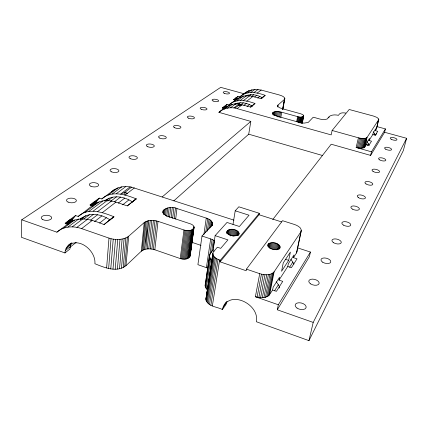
<?xml version="1.0" encoding="UTF-8"?>
<svg xmlns="http://www.w3.org/2000/svg" width="428" height="428" viewBox="0 0 428 428"><rect width="100%" height="100%" fill="white"/><g stroke="black" fill="none" stroke-linecap="round" stroke-linejoin="round"><path stroke-width="0.64" d="M207.286 289.975L206.21 288.675L205.135 285.963L209.581 255.179L210.715 252.846L212.775 250.482M237.979 96.38L235.833 98.959L234.18 99.831L233.592 99.601L237.979 96.38L239.803 96.889L246.41 91.988L249.059 90.645L254.96 89.361L261.176 90.046L278.97 94.866C281.052 95.626 284.09 96.188 284.845 98.579L284.411 99.419L278.007 105.042C276.852 107.219 280.752 108.156 282.229 108.691L300.536 113.736C307.331 115.544 301.146 118.465 297.626 116.635L281.752 112.238C278.944 111.735 274.867 110.52 272.727 112.971C272.957 115.084 275.707 115.63 277.371 116.261L299.333 122.392L303.955 123.13L308.208 122.451L313.205 117.229C317.667 118.139 322.675 120.803 327.281 118.973C329.394 114.608 334.37 114.442 338.468 115.319C339.773 112.436 343.17 112.66 345.76 113.067M205.135 285.963L209.581 255.179M246.41 91.988L244.04 93.753L220.704 87.355L21.737 219.805L21.4 237.294L64.965 252.948L69.844 249.069L70.888 244.661L71.984 242.815C68.271 245.035 64.901 248.326 64.965 252.948M227.011 301.365L225.84 304.779L222.367 309.524C217.242 306.726 207.655 306.732 205.895 299.691L213.187 252.22L217.349 247.224L220.704 248.352L227.937 239.894L215.129 235.641L212.839 250.706L214.102 251.129M212.315 225.433C213.636 221.549 209.388 219.018 206.264 218.082L176.973 208.527C170.312 204.52 154.802 211.528 168.263 216.531L190.187 223.774C191.867 224.368 194.253 225.519 194.012 227.648L190.134 255.987C188.529 259.684 183.51 259.641 180.231 258.56L154.834 249.786C150.453 248.427 145.055 248.235 141.288 251.231L125.944 265.713C116.791 272.861 104.159 267.532 94.898 263.712C96.139 250.546 77.912 235.603 67.105 246.651M205.895 299.691L212.887 253.119M106.62 267.923L108.99 238.112L81.63 228.616C73.482 225.749 63.537 226.118 56.892 232.179L21.737 219.805M108.626 268.527L111.039 238.717L108.99 238.112M190.134 255.987L194.055 227.108M110.766 268.955L113.222 239.15L111.039 238.717M112.976 269.196L115.48 239.402C120.022 239.626 125.003 239.134 128.689 236.213L144.231 222.56C148.163 219.698 153.566 220.019 158.018 221.335L183.954 229.991C187.239 230.997 192.263 231.275 194.012 227.648M115.212 269.239L117.759 239.471M117.4 269.089L119.995 239.348M119.503 268.741L122.13 239.043M121.45 268.217L124.115 238.562M123.2 267.521L125.896 237.915M124.714 266.681L127.437 237.128M125.944 265.713L128.689 236.213M218.906 112.345C223.261 108.487 229.376 107.053 235.047 108.054L238.84 105.154L238.952 104.009C231.19 102.779 224.465 107.562 218.906 112.345L250.813 121.402L248.716 134.189L173.795 200.882M141.288 251.231L144.231 222.56M142.149 250.562L145.103 221.929M143.198 249.984L146.167 221.394M147.409 220.96L144.418 249.519L148.789 220.639L145.83 249.16M147.237 248.941L150.271 220.447M148.762 248.85L151.828 220.377M150.324 248.893L153.422 220.431M151.881 249.064L155.006 220.613M153.395 249.364L156.552 220.918M154.834 249.786L158.018 221.335M162.833 212.646L163.063 210.656M163.17 213.246L163.549 209.934M163.673 214.572L164.282 209.276M164.55 214.663L165.24 208.714M165.55 215.514L166.396 208.254M166.711 216.477L167.717 207.912M168.081 216.91L169.172 207.692M169.536 217.467L170.713 207.601M171.12 217.504L172.307 207.639M172.634 218.328L173.912 207.815M174.191 218.622L175.48 208.11M246.437 269.148L282.539 220.693L294.341 224.443C297.321 225.428 302.612 227.899 300.927 231.81L274.123 271.801C270.582 275.782 264.333 275.07 259.721 273.674L246.437 269.148L246.154 270.737L220.072 261.834L220.324 260.251L259.288 213.299L238.829 206.799L235.207 210.795L232.982 224.433M175.673 219.04L176.973 208.527M259.721 273.674L255.393 296.743L260.566 297.781L265.435 297.337L268.902 295.523L272.609 290.013L276.424 291.329L282.731 281.367L279.002 280.094L287.771 266.489L291.388 267.698L297.011 258.828L293.464 257.656L296.465 253.001L296.914 251.434M180.231 258.56L183.954 229.991M181.204 258.844L184.95 230.275M182.226 259.047L185.993 230.483M183.27 259.165L187.057 230.601M184.313 259.186L188.117 230.639M185.319 259.122L189.139 230.585M186.271 258.961L190.112 230.446M187.143 258.721L190.995 230.221M187.913 258.4L191.776 229.922M188.566 258.004L192.434 229.558M189.08 257.549L192.953 229.13M189.561 257.025L193.44 228.632M190.241 253.536L190.514 251.562M190.69 250.246L190.872 248.93M191.139 246.956L191.321 245.64M191.503 244.324L191.771 242.35M191.953 241.034L192.129 239.717M192.402 237.749L192.67 235.775M192.851 234.458L193.033 233.142M193.21 231.826L193.483 229.852M193.659 228.536L193.932 226.562M189.925 256.527L193.809 228.156M212.507 224.133L211.678 225.679L202.005 236.015L197.902 264.665L207.789 268.153M203.878 234.587L206.264 218.082M205.691 232.495L207.708 218.622M207.275 231.157L209.014 219.259M208.794 229.237L210.153 219.976M210.046 227.873L211.1 220.757M211.052 226.765L211.823 221.586M211.823 225.679L212.304 222.437M212.245 225.24L212.534 223.293M206.403 267.596L210.688 238.915L202.005 236.015M209.672 255.923L212.106 239.461L210.688 238.915M205.488 287.322L209.95 257.763L209.576 256.452M211.518 252.504L213.395 240.108L212.106 239.461M206.21 288.675L210.704 259.063L209.95 257.763M213.123 249.979L213.326 248.673M213.524 247.368L214.519 240.836L213.395 240.108M207.751 287.819L205.938 298.674M207.954 286.498L209.463 276.611M209.661 275.29L211.175 265.403M211.373 264.087L212.481 256.832M212.684 255.516L212.882 254.195M206.119 300.724L213.107 255.04L212.86 254.066M206.606 301.751L213.62 256.008L213.107 255.04M207.339 302.746L214.391 256.95L213.62 256.008M208.308 303.682L215.402 257.843L214.391 256.95M209.49 304.543L216.632 258.667L215.402 257.843M210.849 305.298L218.045 259.395L216.632 258.667M212.352 305.924L219.607 260.01L218.045 259.395M376.362 134.365L376.538 133.258M226.653 233.319C226.647 226.712 240.311 228.766 238.819 234.908M226.92 232.832L227.236 230.858M227.145 233.709L227.669 230.424M227.621 233.993L228.252 230.055M228.231 234.351L228.969 229.756M228.953 234.79L229.799 229.542M229.761 235.314L230.719 229.419M230.633 235.93L231.703 229.381M231.757 235.33L232.72 229.435M232.672 236.128L233.747 229.585M233.667 236.358L234.747 229.815M234.726 236.015L235.7 230.125M226.968 231.339C226.99 235.293 232.623 236.074 235.726 235.764L236.577 230.51M236.582 235.539L237.347 230.949M237.337 235.373L238 231.441M237.952 235.245L238.503 231.965M238.412 235.138L238.851 232.511M238.701 235.031L239.033 233.057M272.502 114.255L272.727 112.971M272.69 113.88L272.914 112.596M272.946 114.19L273.289 112.27M273.257 115.191L273.824 111.992M273.952 114.977L274.519 111.778M274.669 115.464L275.348 111.633M275.589 115.507L276.295 111.558M277.521 106.647L277.756 105.358M277.665 106.979L278.007 105.042M276.499 116.159L277.323 111.553M220.072 261.834L259.031 214.733L259.288 213.299M277.467 116.881L278.414 111.622M278.585 117.021L279.538 111.762M279.703 117.229L280.656 111.97M280.789 117.497L281.752 112.238M282.624 109.199L284.411 99.419M282.726 109.14L284.743 98.103M282.822 109.632L284.845 98.579M257.078 297.246L261.438 274.177M267.73 246.079L268.072 244.27C271.32 241.012 280.752 242.842 279.896 248.277M268.003 246.218L268.458 243.816M268.319 247.026L269.003 243.425M258.817 297.594L263.209 274.53M268.891 247.309L269.694 243.109M269.469 248.277L270.496 242.879M260.566 297.781L264.986 274.723M270.255 248.738L271.406 242.74M271.229 248.689L272.379 242.697M262.284 297.797L266.724 274.755M296.641 121.75L297.626 116.635M272.128 249.337L273.401 242.751M297.337 121.921L298.327 116.807M273.166 249.487L274.439 242.895M263.921 297.653L268.383 274.626M298.049 122.06L299.044 116.946M298.637 122.793L299.755 117.037M274.182 249.722L275.466 243.136M299.327 122.841L300.451 117.09M265.435 297.337L269.918 274.337M275.279 249.444L276.445 243.457M299.985 122.841L301.109 117.095M300.584 122.804L301.708 117.058M266.794 296.872L271.293 273.893M276.183 249.845L277.36 243.853M300.996 123.355L302.248 116.972M301.446 123.227L302.698 116.849M301.81 123.061L303.061 116.689M303.233 116.555L303.489 115.25M267.955 296.262L272.47 273.315M277.114 249.706L278.179 244.313M302.072 122.863L303.324 116.496M302.168 123.264L303.543 116.181M302.28 123.253L303.741 115.79M268.902 295.523L273.417 272.609M278.045 249.021L278.874 244.821M269.603 294.678L274.123 271.801M278.601 249.572L279.43 245.372M279.243 248.941L279.837 245.94M279.596 248.919L280.072 246.512M272.609 290.013L273.192 287.092L279.58 277.226L279.002 280.094M272.786 219.505L331.192 144.215L370.611 155.401L384.595 132.268L406.6 138.298L313.2 322.418L277.285 309.776L278.312 304.768L310.423 252.06L297.455 247.828M288.67 260.379L290.377 252.103L283.277 262.819L281.565 271.266L288.67 260.379L285.508 259.325M287.771 266.489L288.349 263.691L294.041 254.901L293.464 257.656M296.465 253.001L300.927 231.81M296.813 252.247L301.365 230.307M280.131 247.074C278.082 251.675 267.377 249.481 268.072 244.27M332.128 130.47L358.423 137.795L356.15 147.483C359.616 148.398 364.945 149.286 366.266 144.707L368.834 145.424L371.52 141.181L368.99 140.475L372.804 134.558L375.281 135.243L377.769 131.31L375.329 130.642L376.453 128.898L378.769 119.096L377.047 117.459L373.457 116.047L349.184 109.498L332.128 130.47L331.165 134.89L235.047 108.054M310.423 252.06L309.423 256.618L277.285 309.776M222.367 309.524C228.156 288.558 260.069 303.934 256.319 321.728L308.946 340.645L313.2 322.418M357.268 147.762L359.552 138.073C361.96 138.421 365.031 139.18 367.058 137.436L378.807 119.471M358.402 147.981L360.692 138.287M359.515 148.12L361.815 138.431M360.59 148.19L362.89 138.506M361.59 148.184L363.896 138.501M362.495 148.099L364.806 138.426M363.276 147.938L365.592 138.276M363.923 147.708L366.24 138.057M364.415 147.419L366.732 137.773M364.742 147.066L367.058 137.436M366.266 144.707L366.769 142.615L369.492 138.415L368.99 140.475M372.804 134.558L373.302 132.53L375.821 128.641L375.329 130.642M376.453 128.898L378.769 119.096M370.611 155.401L371.488 151.817L385.435 128.924L377.073 126.645M384.595 132.268L385.435 128.924M406.6 138.298L403.347 150.538L308.946 340.645M279.12 288.065L279.612 286.289M205.151 284.625L205.542 283.352M239.038 233.592L238.032 234.977L235.726 235.764M71.567 221.704L72.867 219.04L75.521 215.546L78.158 216.45C87.414 210.769 95.246 200.053 107.177 200.582C114.217 200.775 120.691 203.899 127.335 205.884L136.136 198.822C125.527 194.601 111.467 190.064 101.827 198.94L99.307 198.105L89.912 204.991L92.485 205.852L95.556 203.557M95.401 204.054L96.696 201.481L99.307 198.105L90.72 205.563M226.984 104.448L224.031 108.428L222.271 107.904L226.984 104.448L228.868 104.972L237.861 98.312L243.511 96.043L249.792 95.754L261.219 98.691L265.141 95.342C257.073 92.373 246.779 90.388 239.803 96.889M235.084 100.254L235.833 98.959M67.062 224.037L70.358 219.334L65.538 223.641M91.731 205.526L94.658 201.513L90.372 205.354M274.471 290.863L278.377 284.754L276.215 281.763M289.628 267.131L292.832 262.118L290.896 259.421M367.374 145.424L368.396 143.819L366.914 141.679M374.115 134.868L374.746 133.878L373.323 131.813M223.004 307.16L226.476 302.43M224.079 305.02L226.391 301.874M222.988 108.065L224.647 106.16L225.379 106.385L222.988 108.065L224.791 107.096M328.49 117.893L329.223 117.053M215.129 235.641L227.006 222.458L239.402 226.487L249.037 215.22L235.207 210.795M90.891 205.713L92.678 203.937L96.696 201.481L92.031 205.734M66.073 224.079L75.521 215.546L65.077 223.207L67.763 224.138C78.014 214.744 92.892 220.083 104.02 224.582L113.827 216.718C102.859 212.299 88.222 207.211 78.158 216.45M67.212 224.16L72.867 219.04L65.735 223.817M261.219 98.691L263.129 96.958M233.87 107.877L238.952 104.009L250.755 107.091L252.814 105.229M228.868 104.972C236.069 98.274 246.683 100.419 254.976 103.496L250.755 107.091M162.175 196.955L250.813 121.402M66.361 223.475L68.341 221.843M80.229 219.377C88.419 211.598 101.564 213.92 110.055 219.976M104.721 200.957C112.623 194.323 124.553 196.457 132.466 201.984M104.02 224.582L113.827 216.718M127.335 205.884L136.136 198.822M250.621 106.989L254.976 103.496M261.091 98.595L265.141 95.342M65.286 250.631L70.171 246.763M69.946 247.304L76.216 242.334M99.553 223.095L106.347 217.724M122.643 204.841L128.93 199.871M247.01 106.513L249.471 104.566L252.402 106.214M257.736 98.033L259.791 96.407L262.064 97.67M66.003 248.513L70.888 244.661M68.555 245.105L70.995 243.19M70.32 243.912L71.294 243.147M94.556 221.581L101.934 215.84M118.224 203.161L124.714 198.105M243.88 105.352L246.362 103.421L249.471 104.566M254.708 96.926L256.784 95.305L259.791 96.407M81.63 228.616L92.132 220.516M102.158 212.775L115.972 202.112M134.371 187.919L124.976 195.168L124.596 192.514L131.599 187.164L233.966 220.142M237.208 108.546L242.243 104.657L238.84 105.154L240.964 105.743L238.84 105.154M246.715 101.211L252.985 96.37M257.137 93.165L261.176 90.046M90.517 220.163L97.584 214.733M114.506 201.732L120.546 197.094M240.745 104.753L243.248 102.827L246.362 103.421M251.669 96.359L253.767 94.749L256.784 95.305M86.825 219.387L93.427 214.364M110.472 201.406L116.555 196.784M238.209 104.293L240.231 102.757L243.248 102.827M249.256 95.893L250.84 94.69L253.767 94.749M76.912 227.348L87.499 219.291M97.611 211.593L111.537 200.994M131.599 187.164L130.091 186.87L120.616 194.082L124.596 192.514L127.394 193.429L124.596 192.514M243.462 100.569L249.792 95.754M253.991 92.56L258.068 89.457M90.597 205.515L92.678 203.937M83.781 218.965L89.409 214.728M107.578 201.021L112.682 197.169M235.732 104.357L237.262 103.202L240.231 102.757M246.892 95.936L247.956 95.134L250.84 94.69M72.289 226.835L82.952 218.81M93.138 211.143L107.177 200.582M116.325 193.697L125.875 186.506L130.091 186.87M230.537 107.738L235.668 103.881M240.22 100.452L246.608 95.647M250.845 92.459L254.96 89.361M80.057 219.329L82.636 217.397M104.582 200.962L106.128 199.806M81.673 218.847L85.787 215.76M105.593 200.893L109.183 198.196M111.59 191.723C115.496 188.24 120.68 186.533 125.875 186.506M226.663 106.593L224.181 108.439L222.271 107.904M237.861 98.312L235.443 100.115L233.592 99.601M67.87 227.081L78.602 219.077M88.858 211.421L102.993 200.882M112.2 194.007L121.82 186.833M227.3 108.14L232.474 104.277M237.069 100.853L243.511 96.043M247.78 92.86L251.931 89.762M63.772 228.081L74.563 220.078M84.878 212.427L99.087 201.882M108.354 195.013L118.032 187.833M224.235 109.06L229.445 105.192M234.079 101.757L240.568 96.942M244.875 93.748L249.059 90.645M56.892 232.179L70.92 221.779M101.827 198.94L114.592 189.481M108.98 220.607L114.025 216.868M131.781 202.316L136.318 198.972M67.357 224.326L68.587 223.807M92.181 206.157L93.261 205.729M245.303 96.032L247.956 95.134M234.533 104.116L237.262 103.202M113.222 239.15L115.48 239.402M358.423 137.795L359.552 138.073M356.15 147.483L371.488 151.817M248.716 134.189L322.578 155.53M259.031 214.733L281.629 221.929M191.653 242.232L201.01 245.394M219.607 260.01L220.324 260.251M255.393 296.743L278.312 304.768M210.704 259.063L211.812 260.32M278.377 284.754L279.543 286.904M292.832 262.118L293.929 264.167M368.396 143.819L369.166 145.359M374.746 133.878L375.484 135.366M376.346 127.763L376.544 128.17M190.059 254.853L190.176 255.425M235.801 97.98L234.18 99.831L236.411 98.269L235.801 97.98M333.669 242.756A4.794 2.338 14 0 0 341.239 242.687A4.794 2.338 14 0 0 334.937 238.894A4.794 2.338 14 0 0 333.669 242.756M322.739 262.225A5.04 2.595 14.1 0 0 330.748 262.086A5.04 2.595 14.1 0 0 324.189 257.956A5.04 2.595 14.1 0 0 322.739 262.225M310.594 283.866A5.313 2.894 14.1 0 0 319.09 283.636A5.313 2.894 14.1 0 0 312.253 279.115A5.313 2.894 14.1 0 0 310.594 283.866M343.55 225.149A4.569 2.119 14 0 0 350.735 225.144A4.569 2.119 14 0 0 344.668 221.64A4.569 2.119 14 0 0 343.55 225.149M352.533 209.148A4.366 1.931 13.9 0 0 359.36 209.196A4.366 1.931 13.9 0 0 353.517 205.948A4.366 1.931 13.9 0 0 352.533 209.148M42.805 219.628A5.259 2.573 0.5 0 0 51.585 218.489A5.259 2.573 0.5 0 0 45.079 215.327A5.259 2.573 0.5 0 0 42.805 219.628M68.084 202.096A4.949 2.338 2 0 0 76.275 201.117A4.949 2.338 2 0 0 69.989 198.191A4.949 2.338 2 0 0 68.084 202.096M90.918 186.26A4.681 2.135 3.2 0 0 98.59 185.415A4.681 2.135 3.2 0 0 92.507 182.697A4.681 2.135 3.2 0 0 90.918 186.26M111.649 171.885A4.441 1.953 4.3 0 0 118.856 171.152A4.441 1.953 4.3 0 0 112.971 168.621A4.441 1.953 4.3 0 0 111.649 171.885M130.551 158.777A4.227 1.792 5.2 0 0 137.345 158.146A4.227 1.792 5.2 0 0 131.647 155.776A4.227 1.792 5.2 0 0 130.551 158.777M147.853 146.772A4.034 1.653 5.9 0 0 154.283 146.226A4.034 1.653 5.9 0 0 148.757 144.001A4.034 1.653 5.9 0 0 147.853 146.772M297.011 308.064A5.618 3.247 14 0 0 306.057 307.727A5.618 3.247 14 0 0 298.921 302.751A5.618 3.247 14 0 0 297.011 308.064M213.117 101.003A3.333 1.156 8.3 0 0 218.596 101.115A3.333 1.156 8.3 0 0 214.412 99.2A3.333 1.156 8.3 0 0 213.117 101.003M201.197 109.247A3.461 1.241 7.9 0 0 206.911 109.343A3.461 1.241 7.9 0 0 202.631 107.321A3.461 1.241 7.9 0 0 201.197 109.247M188.379 118.123A3.595 1.332 7.5 0 0 194.344 118.187A3.595 1.332 7.5 0 0 189.962 116.047A3.595 1.332 7.5 0 0 188.379 118.123M174.554 127.688A3.74 1.439 7 0 0 180.793 127.726A3.74 1.439 7 0 0 176.304 125.458A3.74 1.439 7 0 0 174.554 127.688M159.596 138.041A3.9 1.557 6.4 0 0 166.144 138.041A3.9 1.557 6.4 0 0 161.543 135.633A3.9 1.557 6.4 0 0 159.596 138.041M391.181 139.234A3.478 1.209 13.5 0 0 396.863 139.876A3.478 1.209 13.5 0 0 392.717 137.49A3.478 1.209 13.5 0 0 391.181 139.234M385.596 149.147A3.601 1.3 13.6 0 0 391.492 149.8A3.601 1.3 13.6 0 0 387.228 147.269A3.601 1.3 13.6 0 0 385.596 149.147M379.572 159.837A3.74 1.402 13.6 0 0 385.703 160.5A3.74 1.402 13.6 0 0 381.305 157.804A3.74 1.402 13.6 0 0 379.572 159.837M373.055 171.393A3.889 1.519 13.7 0 0 379.443 172.067A3.889 1.519 13.7 0 0 374.912 169.183A3.889 1.519 13.7 0 0 373.055 171.393M365.999 183.922A4.05 1.653 13.8 0 0 372.66 184.607A4.05 1.653 13.8 0 0 367.984 181.52A4.05 1.653 13.8 0 0 365.999 183.922M358.311 197.554A4.221 1.803 13.9 0 0 365.282 198.25A4.221 1.803 13.9 0 0 360.451 194.933A4.221 1.803 13.9 0 0 358.311 197.554M224.229 93.315A3.221 1.081 8.6 0 0 229.488 93.443A3.221 1.081 8.6 0 0 225.406 91.624A3.221 1.081 8.6 0 0 224.229 93.315"/></g></svg>
